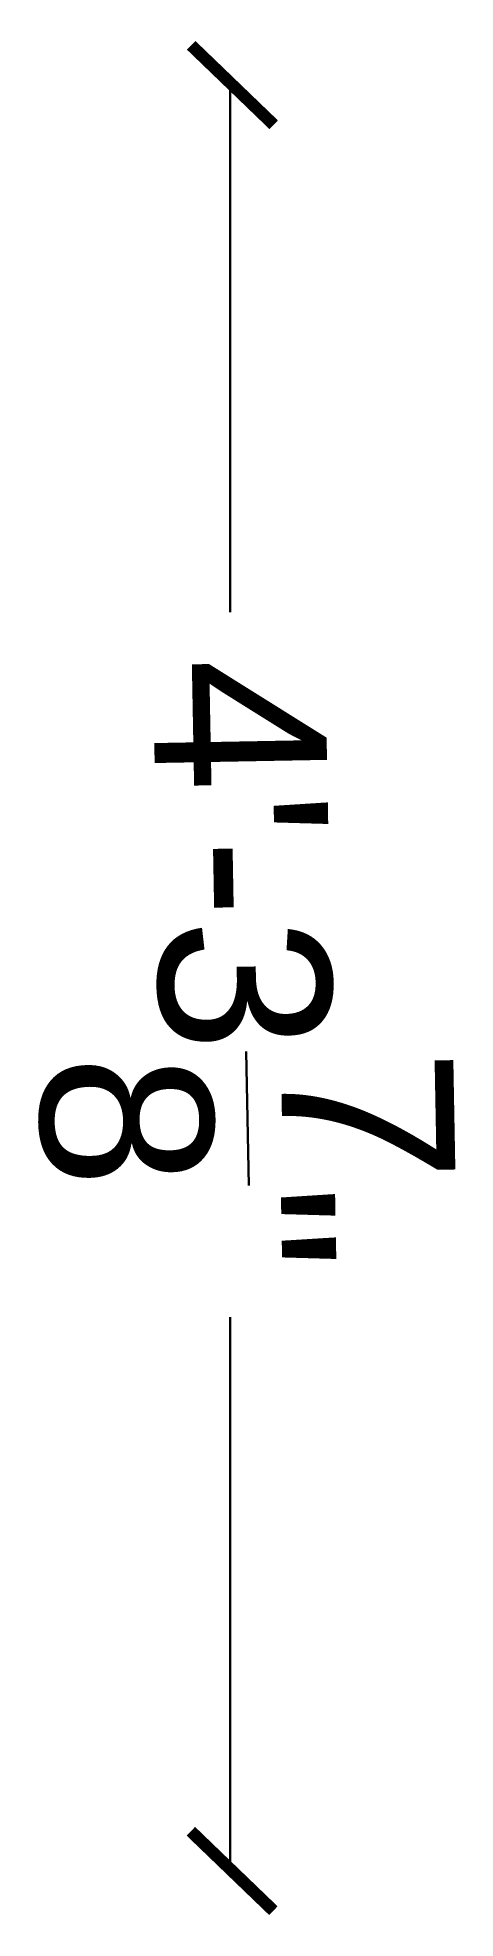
# Model space of a CAD drawing. Header units: inches. Extents: x 335 to 347.1, y -321.4 to -266.8.
import ezdxf

# ---------------------------------------------------------------- set-up
doc = ezdxf.new("R2010")
doc.units = ezdxf.units.IN
doc.header["$MEASUREMENT"] = 0
doc.layers.get('0').update_dxf_attribs({"color": 1, "lineweight": 9})
doc.layers.add('A101-Floorplan-1st-floor', color=3, linetype='Continuous', lineweight=9)
doc.styles.get("Standard").update_dxf_attribs({"font": 'Arial.ttf', "height": 0.25})

# ---------------------------------------------------------------- blocks, each defined once
blk = doc.blocks.new('_ArchTick')
at = {"color": 0, "linetype": 'ByBlock', "lineweight": 30, "const_width": 0.15}
blk.add_lwpolyline([(-0.5, -0.5), (0.5, 0.5)], dxfattribs=at)

msp = doc.modelspace()

# ---------------------------------------------------------------- linework, layer by layer
at = {"layer": 'A101-Floorplan-1st-floor', "color": 6, "lineweight": 30}
for p, q in [((340.534, -268.129), (340.534, -282.41)), ((340.534, -282.41), (340.534, -283.498)), ((340.534, -303.956), (340.534, -304.7)), ((340.534, -304.7), (340.534, -319.975))]:
    msp.add_line(p, q, dxfattribs=at)

# ---------------------------------------------------------------- block references
at = {"layer": 'A101-Floorplan-1st-floor', "color": 6, "lineweight": 30, "xscale": 2.35, "yscale": 2.35, "zscale": 2.35}
for p, rotation in [((340.603, -268.196), 91.06292262568323), ((340.594, -320.033), 271.0629226256833)]:
    msp.add_blockref('_ArchTick', p, dxfattribs=dict(at, rotation=rotation))

# ---------------------------------------------------------------- texts
at = {"layer": 'A101-Floorplan-1st-floor', "color": 6, "lineweight": 30, "insert": (340.956, -293.719), "char_height": 5, "attachment_point": 5, "rotation": 271.0629}
msp.add_mtext('\\A1;4\'-3{\\H1x;\\S7/8;}"', dxfattribs=at)

doc.saveas('drawing.dxf')
